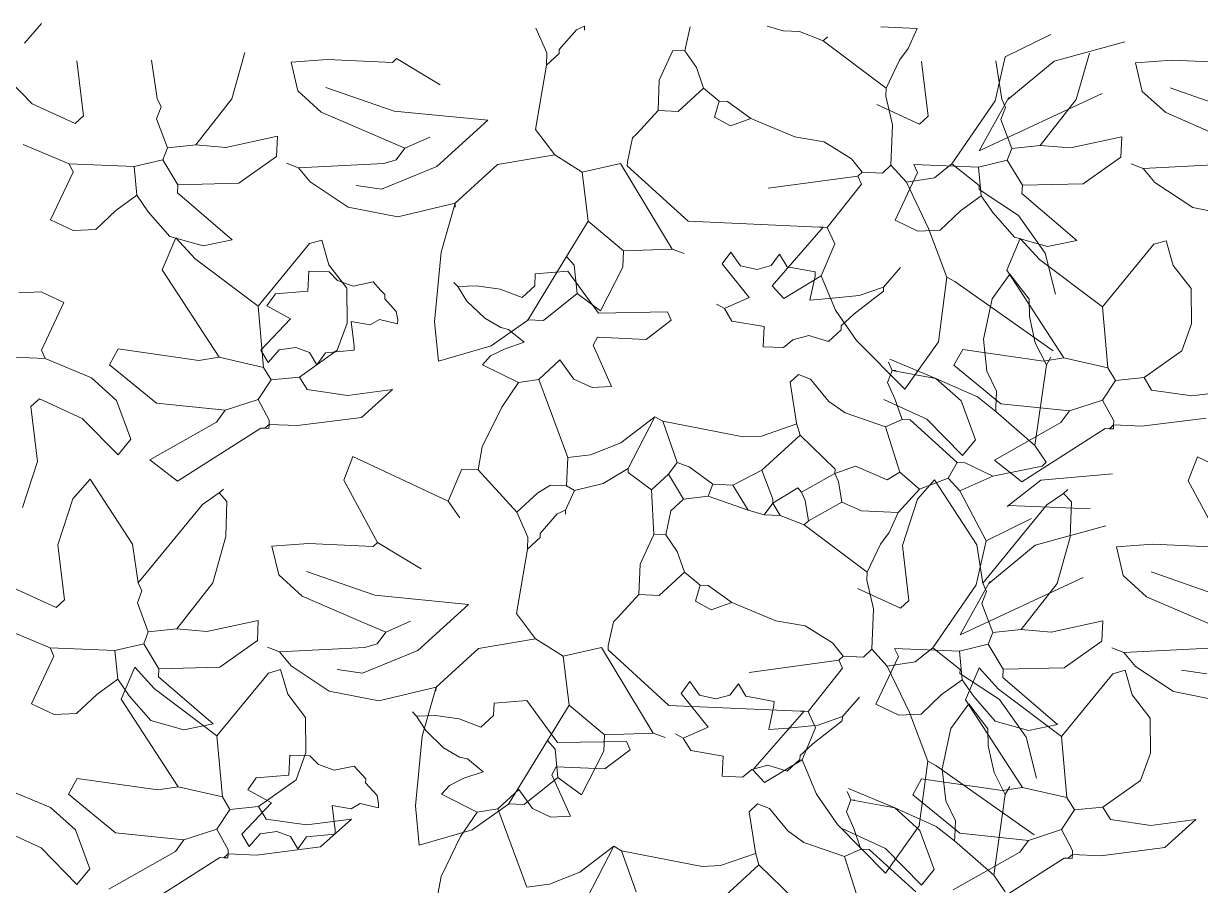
# Model space of a CAD drawing. Header units: centimetres. Extents: x 5667 to 17750, y 274 to 6203.
# Drawn here: x 10776.7 to 10869.4, y 5799.7 to 5867.5 of the extents above; entities that cross this region are included whole.
import ezdxf

# ---------------------------------------------------------------- set-up
doc = ezdxf.new("R2010")
doc.units = ezdxf.units.CM
doc.header["$MEASUREMENT"] = 0
doc.layers.add('G-HEDGE', color=104, linetype='Continuous', lineweight=9)

msp = doc.modelspace()

# ---------------------------------------------------------------- linework, layer by layer
at = {"layer": 'G-HEDGE'}
for p, q in [((10776.824, 5865.986), (10778.167, 5867.523)), ((10817.937, 5865.204), (10817.064, 5867.157)), ((10818.907, 5865.482), (10820.25, 5867.018)), ((10820.25, 5867.018), (10820.902, 5867.31)), ((10820.888, 5866.991), (10820.902, 5867.31)), ((10828.797, 5865.369), (10829.199, 5867.267)), ((10836.527, 5866.947), (10835.267, 5867.321)), ((10837.801, 5866.892), (10836.527, 5866.947)), ((10839.685, 5866.171), (10837.801, 5866.892)), ((10847.069, 5867.127), (10844.201, 5867.252)), ((10846.362, 5865.561), (10847.069, 5867.127)), ((10839.685, 5866.171), (10840.018, 5866.476)), ((10844.63, 5862.445), (10839.685, 5866.171)), ((10853.994, 5864.909), (10857.583, 5866.668)), ((10857.861, 5864.564), (10863.412, 5866.08)), ((10793.134, 5861.591), (10794.172, 5865.231)), ((10817.895, 5864.248), (10817.937, 5865.204)), ((10817.895, 5864.248), (10818.893, 5865.162)), ((10818.893, 5865.162), (10818.907, 5865.482)), ((10826.776, 5863.067), (10827.841, 5865.411)), ((10828.797, 5865.369), (10827.841, 5865.411)), ((10829.697, 5864.053), (10828.797, 5865.369)), ((10845.683, 5864.633), (10846.362, 5865.561)), ((10853.205, 5861.432), (10853.994, 5864.909)), ((10859.59, 5861.544), (10860.628, 5865.184)), ((10777.432, 5861.2), (10774.612, 5864.076)), ((10780.951, 5864.579), (10781.469, 5860.265)), ((10787.273, 5861.609), (10786.817, 5864.63)), ((10800.677, 5864.68), (10797.795, 5864.487)), ((10797.795, 5864.487), (10798.334, 5862.228)), ((10805.774, 5864.458), (10800.677, 5864.68)), ((10806.106, 5864.762), (10805.774, 5864.458)), ((10806.106, 5864.762), (10809.528, 5862.698)), ((10817.895, 5864.248), (10817.035, 5859.179)), ((10830.265, 5862.432), (10829.697, 5864.053)), ((10844.63, 5862.445), (10845.683, 5864.633)), ((10847.407, 5864.532), (10847.925, 5860.219)), ((10853.729, 5861.562), (10853.273, 5864.584)), ((10854.22, 5861.537), (10857.861, 5864.564)), ((10867.133, 5864.633), (10864.251, 5864.44)), ((10864.251, 5864.44), (10864.791, 5862.181)), ((10872.23, 5864.411), (10867.133, 5864.633)), ((10826.677, 5860.673), (10826.776, 5863.067)), ((10800.177, 5860.552), (10798.334, 5862.228)), ((10800.528, 5862.498), (10805.901, 5860.631)), ((10828.27, 5860.604), (10830.265, 5862.432)), ((10831.498, 5861.421), (10830.265, 5862.432)), ((10844.603, 5861.807), (10844.63, 5862.445)), ((10866.633, 5860.506), (10864.791, 5862.181)), ((10866.984, 5862.451), (10872.357, 5860.584)), ((10780.803, 5859.656), (10777.432, 5861.2)), ((10787.564, 5860.957), (10787.273, 5861.609)), ((10790.306, 5857.965), (10793.134, 5861.591)), ((10831.124, 5860.161), (10831.498, 5861.421)), ((10832.135, 5861.393), (10831.498, 5861.421)), ((10833.991, 5860.036), (10832.135, 5861.393)), ((10845.142, 5859.549), (10844.603, 5861.807)), ((10849.796, 5856.474), (10853.205, 5861.432)), ((10861.638, 5862.008), (10851.95, 5857.495)), ((10854.283, 5861.69), (10851.95, 5857.495)), ((10854.02, 5860.91), (10853.729, 5861.562)), ((10856.763, 5857.918), (10859.59, 5861.544)), ((10780.803, 5859.656), (10781.469, 5860.265)), ((10787.204, 5860.015), (10787.564, 5860.957)), ((10804.25, 5858.778), (10800.177, 5860.552)), ((10805.901, 5860.631), (10813.272, 5859.902)), ((10825, 5858.831), (10826.677, 5860.673)), ((10826.677, 5860.673), (10828.27, 5860.604)), ((10847.26, 5859.609), (10843.889, 5861.154)), ((10853.66, 5859.968), (10854.02, 5860.91)), ((10870.706, 5858.732), (10866.633, 5860.506)), ((10788.062, 5857.744), (10787.204, 5860.015)), ((10813.272, 5859.902), (10809.282, 5856.266)), ((10832.37, 5859.468), (10831.124, 5860.161)), ((10833.991, 5860.036), (10832.37, 5859.468)), ((10837.44, 5858.608), (10833.991, 5860.036)), ((10845.003, 5856.363), (10845.142, 5859.549)), ((10847.26, 5859.61), (10847.925, 5860.219)), ((10854.518, 5857.697), (10853.66, 5859.968)), ((10792.674, 5857.772), (10796.72, 5858.643)), ((10796.651, 5857.05), (10796.72, 5858.643)), ((10806.756, 5857.711), (10804.25, 5858.778)), ((10806.756, 5857.711), (10808.71, 5858.584)), ((10818.545, 5857.197), (10817.035, 5859.179)), ((10824.266, 5856.629), (10824.668, 5858.527)), ((10824.668, 5858.527), (10825, 5858.831)), ((10837.44, 5858.608), (10839.756, 5858.202)), ((10859.13, 5857.725), (10863.176, 5858.596)), ((10863.107, 5857.004), (10863.176, 5858.596)), ((10776.707, 5858.007), (10780.346, 5856.484)), ((10787.701, 5856.802), (10788.062, 5857.744)), ((10788.062, 5857.744), (10790.306, 5857.965)), ((10790.306, 5857.965), (10792.674, 5857.772)), ((10806.078, 5856.783), (10806.756, 5857.711)), ((10839.756, 5858.202), (10841.897, 5856.88)), ((10854.157, 5856.755), (10854.518, 5857.697)), ((10854.518, 5857.697), (10856.762, 5857.918)), ((10856.762, 5857.918), (10859.13, 5857.725)), ((10785.444, 5856.261), (10787.701, 5856.802)), ((10788.893, 5854.834), (10787.701, 5856.802)), ((10793.686, 5854.944), (10796.651, 5857.05)), ((10805.108, 5856.507), (10806.078, 5856.783)), ((10814.043, 5856.436), (10818.545, 5857.197)), ((10818.545, 5857.197), (10820.72, 5855.826)), ((10824.266, 5856.629), (10824.253, 5856.31)), ((10841.897, 5856.88), (10842.745, 5855.823)), ((10851.9, 5856.215), (10854.157, 5856.755)), ((10855.349, 5854.788), (10854.157, 5856.755)), ((10860.142, 5854.898), (10863.107, 5857.004)), ((10778.877, 5852.079), (10780.637, 5855.833)), ((10780.637, 5855.833), (10780.346, 5856.484)), ((10785.444, 5856.261), (10780.346, 5856.484)), ((10785.665, 5854.018), (10785.444, 5856.261)), ((10798.39, 5856.161), (10797.448, 5856.521)), ((10798.39, 5856.161), (10805.108, 5856.507)), ((10799.308, 5855.051), (10798.39, 5856.161)), ((10809.282, 5856.266), (10804.919, 5854.483)), ((10810.718, 5853.389), (10814.043, 5856.436)), ((10820.72, 5855.826), (10823.719, 5856.505)), ((10821.191, 5851.975), (10820.72, 5855.826)), ((10827.798, 5849.772), (10823.719, 5856.505)), ((10824.253, 5856.31), (10829.042, 5851.952)), ((10842.413, 5855.518), (10842.745, 5855.823)), ((10842.745, 5855.823), (10844.339, 5855.754)), ((10844.339, 5855.754), (10845.003, 5856.363)), ((10846.222, 5855.033), (10845.003, 5856.363)), ((10845.333, 5852.033), (10847.093, 5855.786)), ((10847.093, 5855.786), (10846.802, 5856.437)), ((10851.9, 5856.215), (10846.802, 5856.437)), ((10849.796, 5856.474), (10848.428, 5855.366)), ((10851.957, 5854.783), (10849.796, 5856.474)), ((10852.121, 5853.971), (10851.9, 5856.215)), ((10864.846, 5856.114), (10863.904, 5856.474)), ((10864.846, 5856.114), (10871.564, 5856.46)), ((10865.764, 5855.004), (10864.846, 5856.114)), ((10788.865, 5854.197), (10788.893, 5854.834)), ((10788.893, 5854.834), (10793.686, 5854.944)), ((10802.301, 5853.078), (10799.308, 5855.051)), ((10804.919, 5854.483), (10802.918, 5854.775)), ((10842.413, 5855.518), (10835.348, 5854.55)), ((10840.002, 5851.474), (10842.704, 5854.868)), ((10842.704, 5854.868), (10842.413, 5855.518)), ((10848.428, 5855.366), (10846.222, 5855.033)), ((10846.222, 5855.033), (10847.961, 5851.394)), ((10851.944, 5854.465), (10851.957, 5854.783)), ((10855.321, 5854.15), (10855.349, 5854.788)), ((10855.349, 5854.788), (10860.142, 5854.898)), ((10868.757, 5853.031), (10865.764, 5855.004)), ((10784.017, 5852.813), (10785.665, 5854.018)), ((10785.665, 5854.018), (10786.565, 5852.702)), ((10793.172, 5850.498), (10788.865, 5854.197)), ((10850.473, 5852.766), (10852.121, 5853.971)), ((10855.046, 5852.414), (10851.944, 5854.465)), ((10852.121, 5853.971), (10853.021, 5852.655)), ((10859.628, 5850.452), (10855.321, 5854.15)), ((10806.202, 5852.309), (10802.301, 5853.078)), ((10806.202, 5852.309), (10810.718, 5853.389)), ((10809.622, 5849.534), (10810.718, 5853.389)), ((10810.718, 5853.389), (10810.704, 5853.07)), ((10872.658, 5852.262), (10868.757, 5853.031)), ((10778.877, 5852.079), (10780.662, 5851.231)), ((10782.425, 5851.308), (10784.017, 5852.813)), ((10786.565, 5852.702), (10788.264, 5850.746)), ((10819.472, 5849.177), (10821.191, 5851.975)), ((10823.961, 5849.619), (10821.191, 5851.975)), ((10829.042, 5851.952), (10839.365, 5851.502)), ((10845.333, 5852.033), (10847.118, 5851.185)), ((10848.881, 5851.261), (10850.473, 5852.766)), ((10853.021, 5852.655), (10854.72, 5850.7)), ((10857.151, 5849.45), (10855.046, 5852.414)), ((10780.662, 5851.231), (10782.425, 5851.308)), ((10835.652, 5846.875), (10839.683, 5851.488)), ((10839.683, 5851.488), (10839.365, 5851.502)), ((10840.002, 5851.474), (10839.683, 5851.488)), ((10840.584, 5850.172), (10840.002, 5851.474)), ((10847.118, 5851.185), (10848.881, 5851.261)), ((10847.961, 5851.394), (10849.407, 5847.552)), ((10787.666, 5848.145), (10788.733, 5850.652)), ((10788.264, 5850.746), (10790.87, 5850.018)), ((10790.256, 5848.989), (10788.733, 5850.652)), ((10790.87, 5850.018), (10793.172, 5850.498)), ((10795.201, 5845.262), (10799.247, 5850.194)), ((10799.247, 5850.194), (10800.216, 5850.47)), ((10800.77, 5848.531), (10800.216, 5850.47)), ((10839.517, 5847.664), (10840.584, 5850.172)), ((10854.122, 5848.098), (10855.189, 5850.605)), ((10854.72, 5850.7), (10857.326, 5849.972)), ((10856.712, 5848.943), (10855.189, 5850.605)), ((10857.326, 5849.972), (10859.628, 5850.452)), ((10861.657, 5845.215), (10865.703, 5850.147)), ((10865.703, 5850.147), (10866.673, 5850.424)), ((10867.226, 5848.484), (10866.673, 5850.424)), ((10809.089, 5844.029), (10809.622, 5849.534)), ((10819.472, 5849.177), (10816.424, 5844.17)), ((10820.082, 5848.512), (10819.472, 5849.177)), ((10823.905, 5848.345), (10823.961, 5849.619)), ((10823.961, 5849.619), (10827.798, 5849.772)), ((10827.798, 5849.772), (10828.74, 5849.411)), ((10831.737, 5848.6), (10832.415, 5849.528)), ((10833.176, 5848.452), (10832.415, 5849.528)), ((10836.238, 5849.361), (10835.576, 5848.461)), ((10836.834, 5848.378), (10836.238, 5849.361)), ((10857.968, 5846.221), (10857.151, 5849.45)), ((10795.201, 5845.262), (10790.256, 5848.989)), ((10802.182, 5846.7), (10800.77, 5848.531)), ((10820.303, 5846.268), (10820.082, 5848.512)), ((10822.159, 5844.909), (10823.905, 5848.345)), ((10833.856, 5845.953), (10831.737, 5848.6)), ((10834.473, 5848.167), (10833.176, 5848.452)), ((10835.576, 5848.461), (10834.473, 5848.167)), ((10839.05, 5847.962), (10836.834, 5848.378)), ((10844.425, 5846.77), (10845.769, 5848.307)), ((10861.657, 5845.215), (10856.712, 5848.943)), ((10868.638, 5846.653), (10867.226, 5848.484)), ((10792.153, 5841.246), (10787.666, 5848.145)), ((10799.196, 5848.035), (10799.127, 5846.442)), ((10800.789, 5847.966), (10799.196, 5848.035)), ((10801.461, 5847.293), (10800.789, 5847.966)), ((10817.019, 5847.823), (10816.977, 5846.867)), ((10817.019, 5847.823), (10819.582, 5848.03)), ((10819.582, 5848.03), (10821.992, 5844.733)), ((10839.517, 5847.664), (10836.566, 5845.878)), ((10838.635, 5845.745), (10839.036, 5847.643)), ((10839.036, 5847.643), (10839.05, 5847.962)), ((10840.645, 5844.956), (10839.517, 5847.664)), ((10849.407, 5847.552), (10848.744, 5842.453)), ((10850.031, 5847.206), (10849.407, 5847.552)), ((10854.365, 5847.79), (10852.967, 5845.844)), ((10858.609, 5841.199), (10854.122, 5848.098)), ((10854.365, 5847.79), (10855.875, 5845.81)), ((10778.137, 5846.403), (10776.375, 5846.327)), ((10779.923, 5845.555), (10778.137, 5846.403)), ((10799.127, 5846.442), (10796.564, 5846.235)), ((10802.696, 5846.839), (10801.461, 5847.293)), ((10802.208, 5843.935), (10802.182, 5846.7)), ((10804.267, 5847.176), (10802.696, 5846.839)), ((10804.875, 5846.51), (10804.267, 5847.176)), ((10804.875, 5846.51), (10805.181, 5846.178)), ((10810.91, 5846.812), (10810.605, 5847.145)), ((10812.392, 5846.869), (10810.91, 5846.812)), ((10810.91, 5846.812), (10811.636, 5845.674)), ((10814.256, 5846.604), (10812.392, 5846.869)), ((10815.979, 5845.953), (10814.256, 5846.604)), ((10816.977, 5846.867), (10815.979, 5845.953)), ((10836.566, 5845.878), (10835.652, 5846.875)), ((10842.098, 5844.636), (10844.411, 5846.451)), ((10844.425, 5846.77), (10842.508, 5846.103)), ((10844.411, 5846.451), (10844.425, 5846.77)), ((10857.773, 5841.762), (10850.031, 5847.206)), ((10868.664, 5843.888), (10868.638, 5846.653)), ((10779.923, 5845.555), (10778.163, 5841.802)), ((10796.564, 5846.235), (10795.885, 5845.307)), ((10805.181, 5846.178), (10805.167, 5845.86)), ((10805.167, 5845.86), (10806.081, 5844.862)), ((10811.636, 5845.674), (10813.043, 5844.322)), ((10820.303, 5846.268), (10817.657, 5844.148)), ((10820.303, 5846.268), (10822.159, 5844.909)), ((10831.902, 5845.081), (10833.856, 5845.953)), ((10840.153, 5845.863), (10838.635, 5845.745)), ((10842.508, 5846.103), (10840.153, 5845.863)), ((10852.967, 5845.844), (10852.283, 5842.674)), ((10855.905, 5844.459), (10855.875, 5845.81)), ((10795.629, 5840.455), (10795.201, 5845.262)), ((10795.885, 5845.307), (10797.755, 5844.268)), ((10806.081, 5844.862), (10806.188, 5844.2)), ((10821.992, 5844.733), (10827.422, 5844.815)), ((10827.713, 5844.164), (10827.422, 5844.815)), ((10831.279, 5845.428), (10831.902, 5845.081)), ((10832.498, 5844.097), (10831.902, 5845.081)), ((10842.3, 5842.581), (10840.645, 5844.956)), ((10841.101, 5843.722), (10842.098, 5844.636)), ((10862.086, 5840.409), (10861.657, 5845.215)), ((10797.755, 5844.268), (10795.414, 5841.816)), ((10801.434, 5841.799), (10802.208, 5843.935)), ((10802.534, 5844.059), (10802.769, 5842.134)), ((10804.036, 5843.81), (10802.534, 5844.059)), ((10804.747, 5844.223), (10804.036, 5843.81)), ((10806.174, 5843.881), (10804.747, 5844.223)), ((10806.188, 5844.2), (10806.174, 5843.881)), ((10809.394, 5840.944), (10809.089, 5844.029)), ((10813.043, 5844.322), (10814.301, 5843.592)), ((10816.424, 5844.17), (10813.551, 5842.145)), ((10814.301, 5843.592), (10814.912, 5843.445)), ((10817.657, 5844.148), (10816.382, 5844.204)), ((10825.732, 5842.654), (10827.713, 5844.164)), ((10835.033, 5843.668), (10832.498, 5844.097)), ((10834.963, 5842.075), (10835.033, 5843.668)), ((10841.087, 5843.404), (10841.101, 5843.722)), ((10856.36, 5842.382), (10855.905, 5844.459)), ((10867.89, 5841.752), (10868.664, 5843.888)), ((10814.912, 5843.445), (10816.146, 5842.434)), ((10821.562, 5842.198), (10821.909, 5842.821)), ((10821.909, 5842.821), (10825.732, 5842.654)), ((10838.554, 5842.962), (10837.285, 5842.617)), ((10840.089, 5842.49), (10838.554, 5842.962)), ((10840.754, 5843.1), (10840.089, 5842.49)), ((10840.754, 5843.1), (10841.087, 5843.404)), ((10852.283, 5842.674), (10852.555, 5840.149)), ((10778.163, 5841.802), (10778.454, 5841.151)), ((10783.509, 5840.665), (10784.201, 5841.911)), ((10784.201, 5841.911), (10790.546, 5840.997)), ((10795.414, 5841.816), (10796.009, 5840.832)), ((10796.861, 5841.838), (10796.009, 5840.832)), ((10798.177, 5842.009), (10796.861, 5841.838)), ((10799.251, 5841.619), (10798.177, 5842.009)), ((10798.469, 5839.694), (10801.434, 5841.799)), ((10802.755, 5841.814), (10800.512, 5841.593)), ((10802.769, 5842.134), (10802.755, 5841.814)), ((10813.551, 5842.145), (10809.394, 5840.944)), ((10814.638, 5841.919), (10813.5, 5841.354)), ((10816.146, 5842.434), (10814.638, 5841.919)), ((10823.016, 5838.942), (10821.562, 5842.198)), ((10836.556, 5842.005), (10834.963, 5842.075)), ((10837.285, 5842.617), (10836.556, 5842.005)), ((10846.09, 5838.73), (10842.3, 5842.581)), ((10848.744, 5842.453), (10846.09, 5838.73)), ((10849.965, 5840.618), (10850.657, 5841.864)), ((10850.657, 5841.864), (10857.002, 5840.95)), ((10857.246, 5840.642), (10856.36, 5842.382)), ((10864.925, 5839.647), (10867.89, 5841.752)), ((10773.356, 5841.373), (10778.454, 5841.151)), ((10782.093, 5839.628), (10778.454, 5841.151)), ((10790.546, 5840.997), (10792.153, 5841.246)), ((10795.629, 5840.455), (10792.153, 5841.246)), ((10799.832, 5840.665), (10799.251, 5841.619)), ((10800.512, 5841.593), (10799.832, 5840.665)), ((10813.5, 5841.354), (10812.876, 5840.661)), ((10817.295, 5839.511), (10818.958, 5841.035)), ((10818.958, 5841.035), (10820.046, 5839.533)), ((10845.097, 5840.214), (10844.807, 5840.865)), ((10848.549, 5839.581), (10844.91, 5841.104)), ((10857.002, 5840.95), (10858.609, 5841.199)), ((10857.246, 5840.642), (10857.592, 5841.265)), ((10862.086, 5840.409), (10858.609, 5841.199)), ((10787.207, 5837.631), (10783.509, 5840.665)), ((10796.225, 5839.472), (10795.629, 5840.455)), ((10815.688, 5839.262), (10812.876, 5840.661)), ((10837.077, 5839.287), (10837.741, 5839.897)), ((10837.741, 5839.897), (10838.683, 5839.536)), ((10844.737, 5839.272), (10845.097, 5840.214)), ((10845.415, 5840.2), (10845.097, 5840.214)), ((10848.549, 5839.581), (10845.097, 5840.214)), ((10853.664, 5837.584), (10849.965, 5840.618)), ((10852.555, 5840.149), (10853.326, 5838.578)), ((10856.331, 5834.298), (10857.246, 5840.642)), ((10862.681, 5839.425), (10862.086, 5840.409)), ((10784.068, 5837.852), (10782.093, 5839.628)), ((10795.2, 5837.921), (10796.225, 5839.472)), ((10796.225, 5839.472), (10798.469, 5839.694)), ((10799.065, 5838.71), (10798.469, 5839.694)), ((10815.688, 5839.262), (10814.379, 5837.323)), ((10815.688, 5839.262), (10817.295, 5839.511)), ((10819.58, 5833.346), (10817.295, 5839.511)), ((10820.046, 5839.533), (10821.482, 5838.856)), ((10837.574, 5836.073), (10837.077, 5839.287)), ((10838.683, 5839.536), (10840.127, 5837.777)), ((10845.318, 5837.97), (10844.737, 5839.272)), ((10850.524, 5837.806), (10848.549, 5839.581)), ((10851.812, 5838.125), (10848.549, 5839.581)), ((10861.656, 5837.874), (10862.681, 5839.425)), ((10862.681, 5839.425), (10864.925, 5839.647)), ((10865.521, 5838.663), (10864.925, 5839.647)), ((10802.237, 5838.252), (10799.065, 5838.71)), ((10802.237, 5838.252), (10805.791, 5838.711)), ((10805.791, 5838.711), (10803.35, 5836.514)), ((10821.482, 5838.856), (10823.016, 5838.942)), ((10853.256, 5836.985), (10851.812, 5838.125)), ((10853.326, 5838.578), (10853.27, 5837.304)), ((10868.693, 5838.205), (10865.521, 5838.663)), ((10868.693, 5838.205), (10872.248, 5838.664)), ((10777.996, 5837.978), (10777.331, 5837.369)), ((10777.849, 5833.056), (10777.331, 5837.369)), ((10777.996, 5837.979), (10781.367, 5836.434)), ((10785.2, 5834.791), (10784.068, 5837.852)), ((10792.609, 5837.076), (10787.207, 5837.631)), ((10792.609, 5837.076), (10795.2, 5837.921)), ((10796.086, 5836.286), (10795.2, 5837.921)), ((10814.379, 5837.323), (10812.836, 5834.196)), ((10840.127, 5837.777), (10841.396, 5836.865)), ((10844.453, 5837.932), (10847.824, 5836.388)), ((10845.886, 5836.349), (10845.318, 5837.97)), ((10851.656, 5834.745), (10850.524, 5837.806)), ((10853.256, 5836.985), (10853.27, 5837.304)), ((10859.065, 5837.03), (10853.664, 5837.584)), ((10859.065, 5837.03), (10861.656, 5837.874)), ((10862.543, 5836.239), (10861.656, 5837.874)), ((10781.367, 5836.434), (10784.188, 5833.559)), ((10791.931, 5836.148), (10792.609, 5837.076)), ((10796.072, 5835.968), (10796.086, 5836.286)), ((10803.35, 5836.514), (10798.302, 5835.87)), ((10826.424, 5836.56), (10823.756, 5834.519)), ((10824.332, 5832.5), (10826.424, 5836.56)), ((10827.046, 5836.213), (10826.424, 5836.56)), ((10827.046, 5836.213), (10833.377, 5834.979)), ((10828.183, 5832.971), (10827.046, 5836.213)), ((10841.396, 5836.865), (10844.584, 5835.768)), ((10844.584, 5835.768), (10845.886, 5836.349)), ((10846.524, 5836.321), (10845.886, 5836.349)), ((10850.208, 5832.969), (10846.524, 5836.321)), ((10847.824, 5836.388), (10850.644, 5833.512)), ((10856.331, 5834.298), (10853.256, 5836.985)), ((10858.387, 5836.101), (10859.065, 5837.03)), ((10862.529, 5835.921), (10862.543, 5836.239)), ((10869.806, 5836.467), (10864.759, 5835.824)), ((10786.694, 5833.184), (10791.931, 5836.148)), ((10788.855, 5831.494), (10795.421, 5835.676)), ((10795.74, 5835.662), (10795.421, 5835.676)), ((10795.74, 5835.662), (10796.072, 5835.968)), ((10796.059, 5835.648), (10795.74, 5835.662)), ((10796.059, 5835.648), (10796.072, 5835.968)), ((10796.072, 5835.968), (10798.302, 5835.87)), ((10834.827, 5835.038), (10837.596, 5836.002)), ((10837.852, 5835.104), (10837.574, 5836.073)), ((10845.706, 5832.207), (10844.584, 5835.768)), ((10853.15, 5833.137), (10858.387, 5836.101)), ((10855.311, 5831.447), (10861.877, 5835.629)), ((10862.196, 5835.616), (10861.877, 5835.629)), ((10862.196, 5835.616), (10862.529, 5835.921)), ((10862.515, 5835.602), (10862.196, 5835.616)), ((10862.515, 5835.602), (10862.529, 5835.921)), ((10862.529, 5835.921), (10864.759, 5835.824)), ((10784.188, 5833.559), (10785.2, 5834.791)), ((10823.756, 5834.519), (10821.369, 5833.578)), ((10833.377, 5834.979), (10834.827, 5835.038)), ((10834.859, 5832.361), (10837.852, 5835.104)), ((10840.608, 5832.43), (10837.852, 5835.104)), ((10850.644, 5833.512), (10851.656, 5834.745)), ((10802.666, 5833.445), (10801.945, 5831.561)), ((10810.174, 5829.926), (10802.666, 5833.445)), ((10812.836, 5834.196), (10812.515, 5832.378)), ((10821.369, 5833.578), (10819.58, 5833.346)), ((10857.231, 5832.981), (10856.331, 5834.298)), ((10776.666, 5829.418), (10777.849, 5833.056)), ((10788.855, 5831.494), (10786.694, 5833.184)), ((10819.483, 5831.116), (10819.58, 5833.346)), ((10822.364, 5831.31), (10824.332, 5832.5)), ((10824.318, 5832.182), (10824.332, 5832.5)), ((10827.503, 5832.043), (10828.183, 5832.971)), ((10829.125, 5832.611), (10828.183, 5832.971)), ((10830.981, 5831.253), (10829.125, 5832.611)), ((10840.594, 5832.111), (10842.215, 5832.678)), ((10842.215, 5832.678), (10844.722, 5831.611)), ((10849.515, 5831.722), (10850.208, 5832.969)), ((10850.845, 5832.941), (10850.208, 5832.969)), ((10853.034, 5831.888), (10850.845, 5832.941)), ((10853.034, 5831.888), (10856.899, 5832.677)), ((10855.311, 5831.447), (10853.15, 5833.137)), ((10856.899, 5832.677), (10857.231, 5832.981)), ((10869.122, 5833.398), (10868.401, 5831.514)), ((10876.63, 5829.879), (10869.122, 5833.398)), ((10781.976, 5831.649), (10780.632, 5830.112)), ((10785.315, 5826.525), (10781.977, 5831.649)), ((10804.604, 5826.657), (10801.945, 5831.561)), ((10810.174, 5829.926), (10811.241, 5832.433)), ((10811.241, 5832.433), (10812.515, 5832.378)), ((10815.562, 5829.052), (10812.515, 5832.378)), ((10826.174, 5830.825), (10824.318, 5832.182)), ((10826.174, 5830.825), (10827.503, 5832.043)), ((10828.694, 5830.076), (10827.503, 5832.043)), ((10832.573, 5831.183), (10834.859, 5832.361)), ((10835.718, 5830.089), (10834.859, 5832.361)), ((10837.976, 5830.629), (10840.594, 5832.111)), ((10840.594, 5832.111), (10840.608, 5832.43)), ((10840.885, 5831.46), (10840.594, 5832.111)), ((10844.722, 5831.611), (10845.706, 5832.207)), ((10847.243, 5830.864), (10845.706, 5832.207)), ((10848.432, 5831.602), (10847.089, 5830.065)), ((10847.243, 5830.864), (10849.515, 5831.722)), ((10851.771, 5826.478), (10848.433, 5831.603)), ((10850.429, 5830.725), (10849.515, 5831.722)), ((10850.429, 5830.725), (10853.034, 5831.888)), ((10856.816, 5831.585), (10854.152, 5829.496)), ((10862.451, 5832.074), (10856.816, 5831.585)), ((10792.144, 5830.568), (10792.476, 5830.872)), ((10817.224, 5830.576), (10818.208, 5831.172)), ((10818.208, 5831.172), (10819.483, 5831.116)), ((10819.4, 5829.205), (10820.106, 5830.769)), ((10820.106, 5830.769), (10819.483, 5831.116)), ((10820.106, 5830.769), (10822.364, 5831.31)), ((10826.339, 5827.306), (10826.174, 5830.825)), ((10830.62, 5830.311), (10830.981, 5831.253)), ((10832.573, 5831.183), (10830.981, 5831.253)), ((10833.765, 5829.216), (10832.573, 5831.183)), ((10835.704, 5829.77), (10837.671, 5830.961)), ((10837.671, 5830.961), (10837.976, 5830.629)), ((10838.266, 5829.978), (10837.976, 5830.629)), ((10841.134, 5829.853), (10840.885, 5831.46)), ((10845.567, 5829.022), (10847.243, 5830.864)), ((10852.492, 5826.804), (10850.429, 5830.725)), ((10858.6, 5830.521), (10858.932, 5830.826)), ((10871.06, 5826.61), (10868.401, 5831.514)), ((10780.632, 5830.112), (10779.449, 5826.474)), ((10790.828, 5829.668), (10792.144, 5830.568)), ((10792.754, 5829.903), (10792.144, 5830.568)), ((10792.67, 5827.126), (10792.754, 5829.903)), ((10810.174, 5829.926), (10811.074, 5828.61)), ((10815.562, 5829.052), (10817.224, 5830.576)), ((10827.697, 5829.162), (10828.694, 5830.076)), ((10828.694, 5830.076), (10830.62, 5830.311)), ((10833.765, 5829.216), (10830.62, 5830.311)), ((10835.025, 5828.842), (10835.704, 5829.77)), ((10835.704, 5829.77), (10835.718, 5830.089)), ((10836.299, 5828.787), (10835.704, 5829.77)), ((10838.516, 5828.371), (10838.266, 5829.978)), ((10838.516, 5828.371), (10841.134, 5829.853)), ((10842.699, 5829.147), (10841.134, 5829.853)), ((10847.089, 5830.065), (10845.905, 5826.427)), ((10857.284, 5829.621), (10858.6, 5830.521)), ((10859.21, 5829.856), (10858.6, 5830.521)), ((10859.126, 5827.079), (10859.21, 5829.856)), ((10785.771, 5823.503), (10790.828, 5829.668)), ((10816.435, 5827.099), (10815.562, 5829.052)), ((10817.405, 5827.376), (10818.748, 5828.913)), ((10818.748, 5828.913), (10819.4, 5829.205)), ((10819.386, 5828.886), (10819.4, 5829.205)), ((10827.295, 5827.264), (10827.697, 5829.162)), ((10835.025, 5828.842), (10833.765, 5829.216)), ((10836.299, 5828.787), (10835.025, 5828.842)), ((10838.183, 5828.066), (10836.299, 5828.787)), ((10845.567, 5829.022), (10842.699, 5829.147)), ((10844.86, 5827.456), (10845.567, 5829.022)), ((10852.227, 5823.457), (10857.284, 5829.621)), ((10854.258, 5829.586), (10860.692, 5829.305)), ((10838.183, 5828.066), (10838.516, 5828.371)), ((10843.128, 5824.34), (10838.183, 5828.066)), ((10852.492, 5826.804), (10856.081, 5828.563)), ((10856.359, 5826.459), (10861.91, 5827.975)), ((10791.632, 5823.486), (10792.67, 5827.126)), ((10816.393, 5826.143), (10816.435, 5827.099)), ((10816.393, 5826.143), (10817.391, 5827.057)), ((10817.391, 5827.057), (10817.405, 5827.376)), ((10825.274, 5824.962), (10826.339, 5827.306)), ((10827.295, 5827.264), (10826.339, 5827.306)), ((10828.195, 5825.948), (10827.295, 5827.264)), ((10844.181, 5826.528), (10844.86, 5827.456)), ((10858.088, 5823.439), (10859.126, 5827.079)), ((10779.449, 5826.474), (10779.967, 5822.16)), ((10785.771, 5823.504), (10785.315, 5826.525)), ((10799.175, 5826.575), (10796.293, 5826.382)), ((10796.293, 5826.382), (10796.833, 5824.123)), ((10804.272, 5826.353), (10799.175, 5826.575)), ((10804.604, 5826.657), (10804.272, 5826.353)), ((10804.604, 5826.657), (10808.026, 5824.593)), ((10816.393, 5826.143), (10815.533, 5821.073)), ((10843.128, 5824.34), (10844.181, 5826.528)), ((10845.905, 5826.427), (10846.423, 5822.113)), ((10851.703, 5823.327), (10852.492, 5826.804)), ((10852.227, 5823.457), (10851.771, 5826.478)), ((10852.719, 5823.432), (10856.359, 5826.459)), ((10865.631, 5826.528), (10862.749, 5826.335)), ((10862.749, 5826.335), (10863.289, 5824.076)), ((10870.728, 5826.306), (10865.631, 5826.528)), ((10828.763, 5824.327), (10828.195, 5825.948)), ((10799.026, 5824.393), (10804.399, 5822.526)), ((10825.175, 5822.568), (10825.274, 5824.962)), ((10826.768, 5822.499), (10828.763, 5824.327)), ((10829.996, 5823.316), (10828.763, 5824.327)), ((10843.101, 5823.702), (10843.128, 5824.34)), ((10865.482, 5824.346), (10870.855, 5822.479)), ((10786.062, 5822.852), (10785.771, 5823.503)), ((10788.805, 5819.86), (10791.632, 5823.486)), ((10798.675, 5822.447), (10796.833, 5824.123)), ((10829.622, 5822.056), (10829.996, 5823.316)), ((10830.633, 5823.288), (10829.996, 5823.316)), ((10832.489, 5821.931), (10830.633, 5823.288)), ((10843.64, 5821.444), (10843.101, 5823.702)), ((10848.294, 5818.369), (10851.703, 5823.327)), ((10860.136, 5823.903), (10850.448, 5819.39)), ((10852.781, 5823.584), (10850.448, 5819.39)), ((10852.518, 5822.805), (10852.227, 5823.457)), ((10855.261, 5819.813), (10858.088, 5823.439)), ((10865.131, 5822.401), (10863.289, 5824.076)), ((10779.302, 5821.551), (10775.93, 5823.095)), ((10785.702, 5821.91), (10786.062, 5822.852)), ((10802.748, 5820.673), (10798.675, 5822.447)), ((10804.399, 5822.526), (10811.77, 5821.797)), ((10823.498, 5820.726), (10825.175, 5822.568)), ((10825.175, 5822.568), (10826.768, 5822.499)), ((10845.758, 5821.504), (10842.387, 5823.049)), ((10852.158, 5821.863), (10852.518, 5822.805)), ((10869.204, 5820.627), (10865.131, 5822.401)), ((10779.302, 5821.551), (10779.967, 5822.16)), ((10786.56, 5819.639), (10785.702, 5821.91)), ((10811.77, 5821.797), (10807.78, 5818.161)), ((10830.868, 5821.363), (10829.622, 5822.056)), ((10832.489, 5821.931), (10830.868, 5821.363)), ((10835.938, 5820.503), (10832.489, 5821.931)), ((10843.501, 5818.258), (10843.64, 5821.444)), ((10845.758, 5821.505), (10846.423, 5822.113)), ((10853.016, 5819.592), (10852.158, 5821.863)), ((10791.172, 5819.667), (10795.218, 5820.538)), ((10795.149, 5818.945), (10795.218, 5820.538)), ((10805.254, 5819.606), (10802.748, 5820.673)), ((10805.254, 5819.606), (10807.208, 5820.479)), ((10817.043, 5819.092), (10815.533, 5821.073)), ((10823.166, 5820.422), (10823.498, 5820.726)), ((10835.938, 5820.503), (10838.254, 5820.096)), ((10857.628, 5819.62), (10861.674, 5820.491)), ((10861.605, 5818.898), (10861.674, 5820.491)), ((10871.711, 5819.56), (10869.204, 5820.627)), ((10775.205, 5819.902), (10778.844, 5818.379)), ((10786.199, 5818.697), (10786.56, 5819.639)), ((10786.56, 5819.639), (10788.804, 5819.86)), ((10788.804, 5819.859), (10791.172, 5819.667)), ((10804.576, 5818.678), (10805.254, 5819.606)), ((10822.765, 5818.524), (10823.166, 5820.422)), ((10838.254, 5820.096), (10840.396, 5818.775)), ((10852.656, 5818.65), (10853.016, 5819.592)), ((10853.016, 5819.592), (10855.26, 5819.813)), ((10855.261, 5819.813), (10857.628, 5819.62)), ((10783.942, 5818.156), (10786.199, 5818.697)), ((10787.391, 5816.729), (10786.199, 5818.697)), ((10792.184, 5816.839), (10795.149, 5818.945)), ((10803.606, 5818.402), (10804.576, 5818.678)), ((10812.541, 5818.331), (10817.043, 5819.092)), ((10817.043, 5819.092), (10819.218, 5817.721)), ((10840.396, 5818.775), (10841.243, 5817.718)), ((10850.398, 5818.11), (10852.656, 5818.65)), ((10853.847, 5816.683), (10852.656, 5818.65)), ((10858.64, 5816.793), (10861.605, 5818.898)), ((10777.375, 5813.974), (10779.135, 5817.728)), ((10779.135, 5817.728), (10778.844, 5818.379)), ((10783.942, 5818.156), (10778.844, 5818.379)), ((10784.163, 5815.913), (10783.942, 5818.156)), ((10796.888, 5818.056), (10795.946, 5818.416)), ((10796.888, 5818.056), (10803.606, 5818.402)), ((10797.806, 5816.946), (10796.888, 5818.056)), ((10807.78, 5818.161), (10803.417, 5816.378)), ((10809.216, 5815.284), (10812.541, 5818.331)), ((10819.218, 5817.721), (10822.217, 5818.4)), ((10819.689, 5813.87), (10819.218, 5817.721)), ((10826.296, 5811.667), (10822.217, 5818.4)), ((10822.765, 5818.524), (10822.751, 5818.205)), ((10822.751, 5818.205), (10827.54, 5813.847)), ((10840.911, 5817.413), (10841.243, 5817.718)), ((10841.243, 5817.718), (10842.837, 5817.649)), ((10842.837, 5817.649), (10843.501, 5818.258)), ((10844.721, 5816.928), (10843.501, 5818.258)), ((10843.831, 5813.927), (10845.591, 5817.681)), ((10845.591, 5817.681), (10845.3, 5818.332)), ((10850.398, 5818.11), (10845.3, 5818.332)), ((10848.294, 5818.369), (10846.926, 5817.261)), ((10850.455, 5816.678), (10848.294, 5818.369)), ((10850.619, 5815.866), (10850.398, 5818.11)), ((10863.344, 5818.009), (10862.402, 5818.369)), ((10863.344, 5818.009), (10870.063, 5818.355)), ((10864.263, 5816.899), (10863.344, 5818.009)), ((10784.429, 5814.332), (10785.496, 5816.839)), ((10787.019, 5815.177), (10785.496, 5816.839)), ((10787.391, 5816.729), (10792.184, 5816.839)), ((10800.799, 5814.973), (10797.806, 5816.946)), ((10840.911, 5817.413), (10833.846, 5816.445)), ((10838.5, 5813.369), (10841.202, 5816.763)), ((10841.202, 5816.763), (10840.911, 5817.413)), ((10846.926, 5817.261), (10844.721, 5816.928)), ((10844.721, 5816.928), (10846.46, 5813.289)), ((10850.885, 5814.285), (10851.952, 5816.793)), ((10853.475, 5815.13), (10851.952, 5816.793)), ((10853.847, 5816.683), (10858.64, 5816.793)), ((10867.255, 5814.926), (10864.263, 5816.899)), ((10782.515, 5814.708), (10784.163, 5815.913)), ((10784.163, 5815.913), (10785.063, 5814.597)), ((10787.363, 5816.092), (10787.391, 5816.729)), ((10791.67, 5812.393), (10787.363, 5816.092)), ((10791.964, 5811.449), (10796.01, 5816.381)), ((10796.01, 5816.381), (10796.98, 5816.658)), ((10797.533, 5814.718), (10796.98, 5816.658)), ((10803.417, 5816.378), (10801.416, 5816.67)), ((10848.971, 5814.661), (10850.619, 5815.866)), ((10850.442, 5816.36), (10850.455, 5816.678)), ((10853.544, 5814.309), (10850.442, 5816.36)), ((10850.619, 5815.866), (10851.519, 5814.55)), ((10853.819, 5816.045), (10853.847, 5816.683)), ((10858.127, 5812.347), (10853.819, 5816.045)), ((10858.42, 5811.403), (10862.466, 5816.334)), ((10862.466, 5816.334), (10863.436, 5816.611)), ((10863.989, 5814.671), (10863.436, 5816.611)), ((10869.873, 5816.331), (10867.872, 5816.623)), ((10791.964, 5811.449), (10787.019, 5815.177)), ((10804.7, 5814.204), (10800.799, 5814.973)), ((10804.7, 5814.204), (10809.216, 5815.284)), ((10808.12, 5811.429), (10809.216, 5815.284)), ((10809.216, 5815.284), (10809.202, 5814.965)), ((10828.5, 5814.787), (10829.178, 5815.715)), ((10829.939, 5814.639), (10829.178, 5815.715)), ((10833.001, 5815.548), (10832.339, 5814.649)), ((10833.597, 5814.565), (10833.001, 5815.548)), ((10858.42, 5811.403), (10853.475, 5815.13)), ((10871.156, 5814.157), (10867.255, 5814.926)), ((10777.375, 5813.974), (10779.16, 5813.126)), ((10780.923, 5813.203), (10782.515, 5814.708)), ((10788.916, 5807.433), (10784.429, 5814.332)), ((10785.063, 5814.597), (10786.762, 5812.641)), ((10798.945, 5812.887), (10797.533, 5814.718)), ((10813.782, 5814.01), (10813.74, 5813.054)), ((10813.782, 5814.01), (10816.345, 5814.217)), ((10816.345, 5814.217), (10818.755, 5810.92)), ((10830.619, 5812.141), (10828.5, 5814.787)), ((10831.236, 5814.354), (10829.939, 5814.639)), ((10832.339, 5814.649), (10831.236, 5814.354)), ((10835.813, 5814.149), (10833.597, 5814.565)), ((10835.799, 5813.83), (10835.813, 5814.149)), ((10841.188, 5812.957), (10842.532, 5814.494)), ((10847.379, 5813.156), (10848.971, 5814.661)), ((10851.128, 5813.978), (10849.73, 5812.031)), ((10855.372, 5807.386), (10850.885, 5814.285)), ((10851.128, 5813.978), (10852.638, 5811.997)), ((10851.519, 5814.55), (10853.218, 5812.595)), ((10855.649, 5811.344), (10853.544, 5814.309)), ((10865.401, 5812.841), (10863.989, 5814.671)), ((10779.16, 5813.126), (10780.923, 5813.203)), ((10807.673, 5813), (10807.368, 5813.332)), ((10809.155, 5813.056), (10807.673, 5813)), ((10811.019, 5812.791), (10809.155, 5813.056)), ((10813.74, 5813.054), (10812.742, 5812.14)), ((10817.97, 5811.072), (10819.689, 5813.87)), ((10822.459, 5811.514), (10819.689, 5813.87)), ((10827.54, 5813.847), (10837.863, 5813.396)), ((10834.15, 5808.77), (10838.181, 5813.383)), ((10835.398, 5811.932), (10835.799, 5813.83)), ((10838.181, 5813.383), (10837.863, 5813.396)), ((10838.5, 5813.369), (10838.181, 5813.383)), ((10839.082, 5812.067), (10838.5, 5813.369)), ((10843.831, 5813.927), (10845.617, 5813.08)), ((10845.617, 5813.08), (10847.379, 5813.156)), ((10846.46, 5813.289), (10847.905, 5809.447)), ((10786.762, 5812.641), (10789.368, 5811.913)), ((10789.368, 5811.913), (10791.67, 5812.393)), ((10798.971, 5810.122), (10798.945, 5812.887)), ((10807.673, 5813), (10808.399, 5811.861)), ((10812.742, 5812.14), (10811.019, 5812.791)), ((10828.665, 5811.268), (10830.619, 5812.141)), ((10839.271, 5812.29), (10836.916, 5812.05)), ((10838.861, 5810.824), (10841.174, 5812.638)), ((10841.188, 5812.957), (10839.271, 5812.29)), ((10841.174, 5812.638), (10841.188, 5812.957)), ((10853.218, 5812.595), (10855.825, 5811.867)), ((10855.825, 5811.867), (10858.127, 5812.347)), ((10865.427, 5810.075), (10865.401, 5812.841)), ((10792.392, 5806.642), (10791.964, 5811.449)), ((10807.587, 5805.924), (10808.12, 5811.429)), ((10808.399, 5811.861), (10809.806, 5810.51)), ((10822.403, 5810.24), (10822.459, 5811.514)), ((10822.459, 5811.514), (10826.296, 5811.667)), ((10826.296, 5811.667), (10827.238, 5811.306)), ((10828.042, 5811.615), (10828.665, 5811.268)), ((10829.261, 5810.285), (10828.665, 5811.268)), ((10836.916, 5812.05), (10835.398, 5811.932)), ((10838.015, 5809.559), (10839.082, 5812.067)), ((10849.73, 5812.031), (10849.046, 5808.861)), ((10852.668, 5810.646), (10852.638, 5811.997)), ((10856.466, 5808.116), (10855.649, 5811.344)), ((10858.849, 5806.596), (10858.42, 5811.403)), ((10809.806, 5810.51), (10811.064, 5809.779)), ((10817.97, 5811.072), (10814.922, 5806.064)), ((10818.58, 5810.407), (10817.97, 5811.072)), ((10818.801, 5808.163), (10818.58, 5810.407)), ((10818.755, 5810.92), (10824.185, 5811.002)), ((10822.495, 5808.842), (10824.476, 5810.352)), ((10824.476, 5810.352), (10824.185, 5811.002)), ((10831.796, 5809.855), (10829.261, 5810.285)), ((10837.864, 5809.909), (10838.861, 5810.824)), ((10853.123, 5808.569), (10852.668, 5810.646)), ((10797.694, 5809.93), (10797.625, 5808.337)), ((10799.288, 5809.861), (10797.694, 5809.93)), ((10798.197, 5807.986), (10798.971, 5810.122)), ((10799.96, 5809.188), (10799.288, 5809.861)), ((10811.064, 5809.779), (10811.676, 5809.632)), ((10811.676, 5809.632), (10812.909, 5808.621)), ((10820.657, 5806.804), (10822.403, 5810.24)), ((10831.726, 5808.262), (10831.796, 5809.855)), ((10838.015, 5809.559), (10835.064, 5807.773)), ((10837.517, 5809.287), (10837.85, 5809.591)), ((10837.85, 5809.591), (10837.864, 5809.909)), ((10839.143, 5806.851), (10838.015, 5809.559)), ((10847.905, 5809.447), (10847.242, 5804.348)), ((10848.529, 5809.101), (10847.905, 5809.447)), ((10864.653, 5807.939), (10865.427, 5810.075)), ((10801.194, 5808.734), (10799.96, 5809.188)), ((10802.765, 5809.07), (10801.194, 5808.734)), ((10803.373, 5808.405), (10802.765, 5809.07)), ((10803.373, 5808.405), (10803.679, 5808.073)), ((10812.909, 5808.621), (10811.401, 5808.106)), ((10818.325, 5808.385), (10818.672, 5809.008)), ((10818.672, 5809.008), (10822.495, 5808.842)), ((10834.048, 5808.804), (10833.319, 5808.192)), ((10835.317, 5809.149), (10834.048, 5808.804)), ((10835.064, 5807.773), (10834.15, 5808.77)), ((10836.852, 5808.677), (10835.317, 5809.149)), ((10837.517, 5809.287), (10836.852, 5808.677)), ((10856.271, 5803.657), (10848.529, 5809.101)), ((10849.046, 5808.861), (10849.318, 5806.336)), ((10854.009, 5806.829), (10853.123, 5808.569)), ((10780.272, 5806.852), (10780.964, 5808.098)), ((10780.964, 5808.098), (10787.309, 5807.184)), ((10795.063, 5808.13), (10794.383, 5807.202)), ((10797.625, 5808.337), (10795.063, 5808.13)), ((10795.232, 5805.881), (10798.197, 5807.986)), ((10803.679, 5808.073), (10803.665, 5807.755)), ((10803.665, 5807.755), (10804.579, 5806.757)), ((10810.263, 5807.541), (10809.639, 5806.848)), ((10811.401, 5808.106), (10810.263, 5807.541)), ((10818.801, 5808.163), (10816.155, 5806.043)), ((10819.779, 5805.129), (10818.325, 5808.385)), ((10818.801, 5808.163), (10820.657, 5806.804)), ((10833.319, 5808.192), (10831.726, 5808.262)), ((10846.728, 5806.805), (10847.42, 5808.052)), ((10847.42, 5808.052), (10853.765, 5807.137)), ((10861.688, 5805.834), (10864.653, 5807.939)), ((10778.856, 5805.815), (10775.217, 5807.338)), ((10783.97, 5803.818), (10780.272, 5806.852)), ((10787.309, 5807.184), (10788.916, 5807.433)), ((10792.392, 5806.642), (10788.916, 5807.433)), ((10792.988, 5805.659), (10792.392, 5806.642)), ((10794.383, 5807.202), (10796.253, 5806.163)), ((10804.579, 5806.757), (10804.686, 5806.095)), ((10812.451, 5805.449), (10809.639, 5806.848)), ((10814.058, 5805.698), (10815.721, 5807.222)), ((10815.721, 5807.222), (10816.809, 5805.72)), ((10840.798, 5804.476), (10839.143, 5806.851)), ((10841.86, 5806.401), (10841.57, 5807.052)), ((10845.312, 5805.768), (10841.673, 5807.291)), ((10850.427, 5803.771), (10846.728, 5806.805)), ((10853.094, 5800.485), (10854.009, 5806.829)), ((10853.765, 5807.137), (10855.372, 5807.386)), ((10854.009, 5806.829), (10854.355, 5807.453)), ((10858.849, 5806.596), (10855.372, 5807.386)), ((10859.444, 5805.612), (10858.849, 5806.596)), ((10780.831, 5804.039), (10778.856, 5805.815)), ((10791.963, 5804.108), (10792.988, 5805.659)), ((10792.988, 5805.659), (10795.232, 5805.881)), ((10796.253, 5806.163), (10793.912, 5803.711)), ((10795.828, 5804.897), (10795.232, 5805.881)), ((10801.032, 5805.954), (10801.267, 5804.029)), ((10802.534, 5805.705), (10801.032, 5805.954)), ((10803.245, 5806.118), (10802.534, 5805.705)), ((10804.672, 5805.776), (10803.245, 5806.118)), ((10804.686, 5806.095), (10804.672, 5805.776)), ((10807.892, 5802.839), (10807.587, 5805.924)), ((10814.922, 5806.064), (10812.049, 5804.04)), ((10812.451, 5805.449), (10814.058, 5805.698)), ((10816.343, 5799.533), (10814.058, 5805.698)), ((10816.155, 5806.043), (10814.881, 5806.099)), ((10816.809, 5805.72), (10818.245, 5805.043)), ((10833.84, 5805.474), (10834.504, 5806.084)), ((10834.504, 5806.084), (10835.446, 5805.723)), ((10835.446, 5805.723), (10836.89, 5803.964)), ((10841.5, 5805.459), (10841.86, 5806.401)), ((10842.178, 5806.387), (10841.86, 5806.401)), ((10845.312, 5805.768), (10841.86, 5806.401)), ((10847.287, 5803.993), (10845.312, 5805.768)), ((10848.575, 5804.312), (10845.312, 5805.768)), ((10849.318, 5806.336), (10850.089, 5804.766)), ((10859.444, 5805.612), (10861.688, 5805.834)), ((10862.284, 5804.85), (10861.688, 5805.834)), ((10799, 5804.439), (10795.828, 5804.897)), ((10799, 5804.439), (10802.554, 5804.898)), ((10802.554, 5804.898), (10800.113, 5802.701)), ((10812.451, 5805.449), (10811.142, 5803.51)), ((10818.245, 5805.043), (10819.779, 5805.129)), ((10834.337, 5802.261), (10833.84, 5805.474)), ((10842.081, 5804.157), (10841.5, 5805.459)), ((10850.089, 5804.766), (10850.033, 5803.492)), ((10858.419, 5804.061), (10859.444, 5805.612)), ((10865.456, 5804.392), (10862.284, 5804.85)), ((10865.456, 5804.392), (10869.011, 5804.851)), ((10869.011, 5804.851), (10866.569, 5802.654)), ((10774.759, 5804.166), (10778.13, 5802.622)), ((10781.963, 5800.978), (10780.831, 5804.039)), ((10789.372, 5803.263), (10783.97, 5803.818)), ((10789.372, 5803.263), (10791.963, 5804.108)), ((10792.849, 5802.473), (10791.963, 5804.108)), ((10796.675, 5803.904), (10795.359, 5803.733)), ((10797.749, 5803.514), (10796.675, 5803.904)), ((10801.267, 5804.029), (10801.253, 5803.709)), ((10812.049, 5804.04), (10807.892, 5802.839)), ((10836.89, 5803.964), (10838.159, 5803.052)), ((10844.588, 5800.625), (10840.798, 5804.476)), ((10841.216, 5804.119), (10844.587, 5802.575)), ((10842.649, 5802.536), (10842.081, 5804.157)), ((10847.242, 5804.348), (10844.588, 5800.625)), ((10848.419, 5800.932), (10847.287, 5803.993)), ((10850.019, 5803.172), (10848.575, 5804.312)), ((10855.828, 5803.217), (10850.427, 5803.771)), ((10855.828, 5803.217), (10858.419, 5804.061)), ((10859.306, 5802.426), (10858.419, 5804.061)), ((10788.694, 5802.335), (10789.372, 5803.263)), ((10793.912, 5803.711), (10794.507, 5802.727)), ((10795.359, 5803.733), (10794.507, 5802.727)), ((10798.33, 5802.56), (10797.749, 5803.514)), ((10799.01, 5803.488), (10798.33, 5802.56)), ((10801.253, 5803.709), (10799.01, 5803.488)), ((10811.142, 5803.51), (10809.599, 5800.383)), ((10838.159, 5803.052), (10841.347, 5801.955)), ((10850.019, 5803.172), (10850.033, 5803.492)), ((10853.094, 5800.485), (10850.019, 5803.172)), ((10855.15, 5802.289), (10855.828, 5803.217)), ((10778.13, 5802.622), (10780.951, 5799.746)), ((10783.457, 5799.371), (10788.694, 5802.335)), ((10792.503, 5801.849), (10792.836, 5802.155)), ((10792.822, 5801.836), (10792.836, 5802.155)), ((10792.836, 5802.155), (10792.849, 5802.473)), ((10792.836, 5802.155), (10795.065, 5802.058)), ((10800.113, 5802.701), (10795.065, 5802.058)), ((10823.187, 5802.747), (10820.519, 5800.706)), ((10821.095, 5798.688), (10823.187, 5802.747)), ((10823.809, 5802.4), (10823.187, 5802.747)), ((10823.809, 5802.4), (10830.14, 5801.166)), ((10824.946, 5799.158), (10823.809, 5802.4)), ((10831.59, 5801.225), (10834.359, 5802.189)), ((10834.615, 5801.291), (10834.337, 5802.261)), ((10841.347, 5801.955), (10842.649, 5802.536)), ((10842.469, 5798.394), (10841.347, 5801.955)), ((10843.287, 5802.508), (10842.649, 5802.536)), ((10846.971, 5799.156), (10843.287, 5802.508)), ((10844.587, 5802.575), (10847.407, 5799.699)), ((10849.913, 5799.324), (10855.15, 5802.289)), ((10858.959, 5801.803), (10859.292, 5802.108)), ((10859.278, 5801.789), (10859.292, 5802.108)), ((10859.292, 5802.108), (10859.306, 5802.426)), ((10859.292, 5802.108), (10861.522, 5802.011)), ((10866.569, 5802.654), (10861.522, 5802.011)), ((10785.618, 5797.681), (10792.184, 5801.863)), ((10792.503, 5801.849), (10792.184, 5801.863)), ((10792.822, 5801.836), (10792.503, 5801.849)), ((10830.14, 5801.166), (10831.59, 5801.225)), ((10831.622, 5798.548), (10834.615, 5801.291)), ((10837.371, 5798.617), (10834.615, 5801.291)), ((10852.074, 5797.635), (10858.64, 5801.817)), ((10858.959, 5801.803), (10858.64, 5801.817)), ((10859.278, 5801.789), (10858.959, 5801.803)), ((10780.951, 5799.746), (10781.963, 5800.978)), ((10809.599, 5800.383), (10809.278, 5798.565)), ((10820.519, 5800.706), (10818.132, 5799.766)), ((10847.407, 5799.699), (10848.419, 5800.932)), ((10853.994, 5799.168), (10853.094, 5800.485)), ((10818.132, 5799.766), (10816.343, 5799.533))]:
    msp.add_line(p, q, dxfattribs=at)
for centre in [(10829.042, 5851.952), (10827.54, 5813.847)]:
    msp.add_arc(centre, 0.0000399, 227.3475, 267.15048, dxfattribs=at)

doc.saveas('drawing.dxf')
